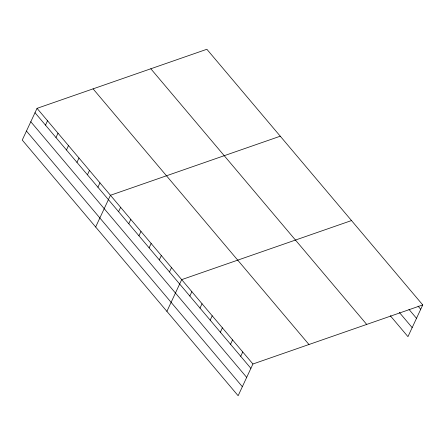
<?xml version="1.0" encoding="UTF-8"?>
<svg xmlns="http://www.w3.org/2000/svg" width="445" height="445" viewBox="0 0 445 445"><rect width="100%" height="100%" fill="white"/><g stroke="black" fill="none" stroke-linecap="round" stroke-linejoin="round"><path stroke-width="0.67" d="M37.041 108.352L22.25 140.069L238.136 395.727L252.927 364.004L422.75 304.931L206.864 49.273L37.041 108.352L252.927 364.004M45.496 125.128L47.526 120.767M55.981 137.544L58.011 133.189M66.466 149.965L68.497 145.604M76.952 162.381L78.987 158.019M87.437 174.796L89.473 170.441M97.922 187.217L99.958 182.856M95.653 226.994L110.443 195.277L280.267 136.198M118.587 211.687L120.623 207.326M128.766 223.74L130.797 219.379M138.946 235.789L140.976 231.433M149.119 247.843L151.155 243.482M159.299 259.897L161.329 255.536M169.478 271.945L171.509 267.59M166.897 311.361L181.688 279.638L351.505 220.564M189.831 296.053L191.862 291.692M200.011 308.101L202.041 303.746M210.185 320.155L212.22 315.794M220.364 332.209L222.394 327.848M230.543 344.258L232.574 339.902M240.717 356.311L242.753 351.956M422.75 304.931L407.959 336.648L390.259 315.689M418.061 306.143L420.72 309.286M408.983 309.409L416.509 318.314M399.337 312.423L412.17 327.62M150.822 68.769L366.708 324.422M93.083 88.855L308.969 344.508M35.01 112.713L250.897 368.365M30.8 121.741L246.686 377.393M26.461 131.041L242.347 386.694"/></g></svg>
